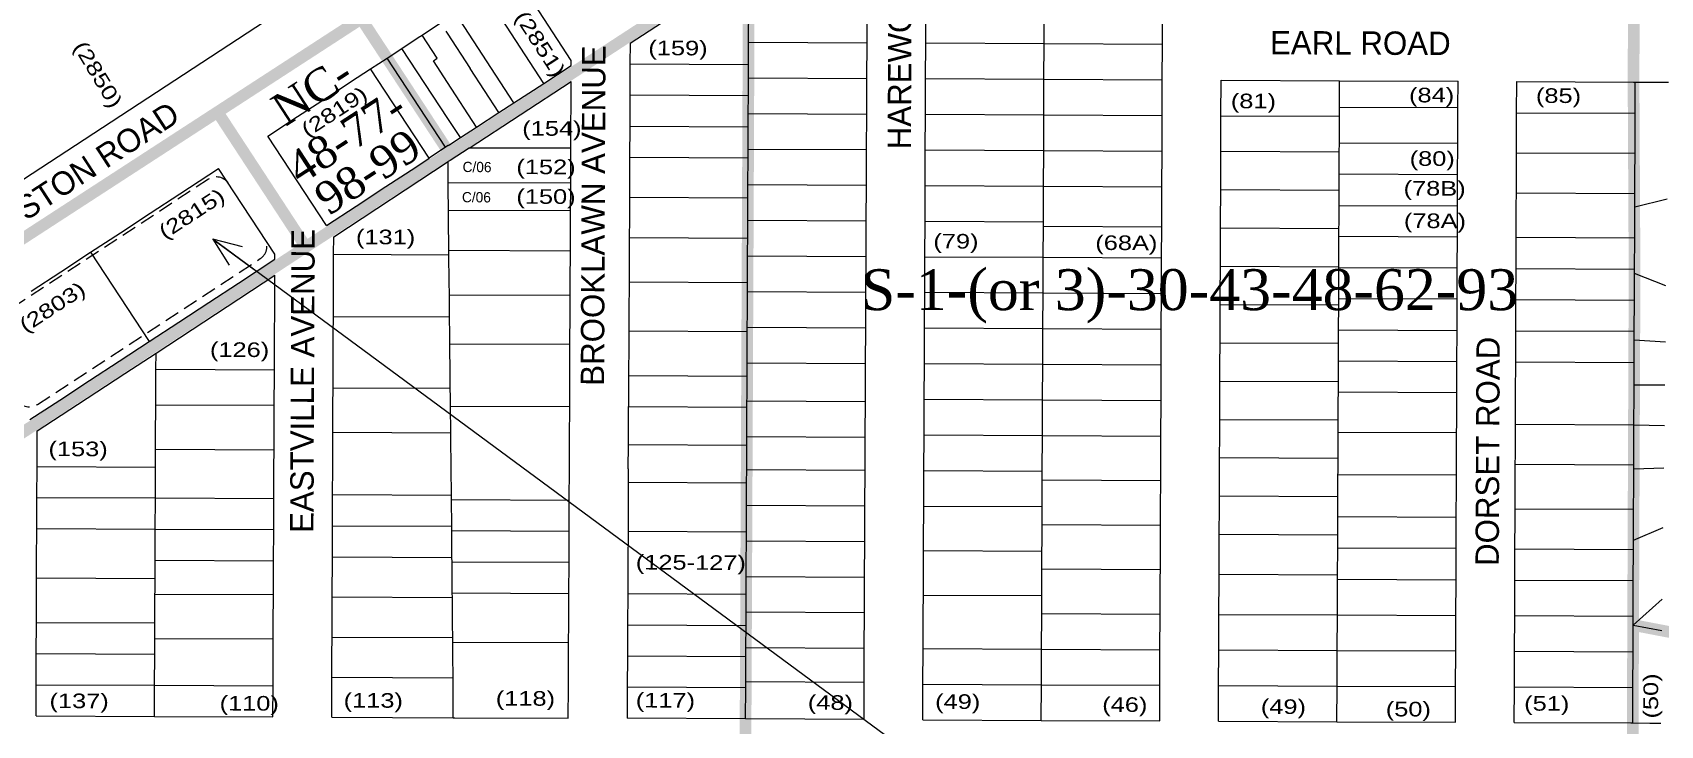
# Model space of a CAD drawing. Header units: millimetres. Extents: x 1745962 to 1749233, y 4525379 to 4529927.
# Drawn here: x 1747137 to 1747694, y 4527482 to 4527720 of the extents above; entities that cross this region are included whole.
import ezdxf
from ezdxf.enums import TextEntityAlignment as Align

# ---------------------------------------------------------------- set-up
doc = ezdxf.new("R2010")
doc.units = ezdxf.units.MM
doc.header["$LTSCALE"] = 10
doc.header["$MEASUREMENT"] = 0
doc.linetypes.add('DASHED', pattern=[0.75, 0.5, -0.25])
for name, color, linetype in [('AROLL_ADDRESS', 44, 'Continuous'), ('AROLL_LOTS', 8, 'Continuous'), ('AROLL_ROADS', 7, 'Continuous'), ('CONSENT_AROLL', 8, 'Continuous'), ('ZONING_STANDARDS', 140, 'Continuous'), ('ZONING_ZONES', 140, 'Continuous')]:
    doc.layers.add(name, color=color, linetype=linetype)
doc.styles.add('DUTCH', font='dutcheb.ttf')
doc.styles.add('Univers Condensed', font='UNVR57W.TTF')
doc.styles.add('Univers Light Condensed', font='unvr47a.ttf')

# ---------------------------------------------------------------- blocks, each defined once
blk = doc.blocks.new('ARROW-1')
blk.add_line((0, 0), (1.75, 0))
blk.add_lwpolyline([(0.972, 0.389), (0, 0), (0.972, -0.389)])

msp = doc.modelspace()

# ---------------------------------------------------------------- linework, layer by layer
at = {"layer": 'AROLL_LOTS'}
for p, q in [((1747151.44, 4527681.14), (1747266.61, 4527756.61)), ((1747321.08, 4527710.08), (1747301.97, 4527739.55)), ((1747311.66, 4527702.25), (1747291.74, 4527732.91)), ((1747301.44, 4527695.61), (1747281.5, 4527726.26)), ((1747341.21, 4527715.99), (1747360.75, 4527728.67)), ((1747381.75, 4527716.37), (1747381.81, 4527728.55)), ((1747422.29, 4527716.14), (1747422.34, 4527728.33)), ((1747442.41, 4527716.09), (1747442.46, 4527728.28)), ((1747482.9, 4527715.87), (1747482.95, 4527728.06)), ((1747523.4, 4527715.66), (1747523.45, 4527727.84)), ((1747268.74, 4527717.93), (1747270.09, 4527718.81)), ((1747270.09, 4527718.81), (1747276.39, 4527722.94)), ((1747275.24, 4527710.9), (1747270.09, 4527718.81)), ((1747278.19, 4527720.17), (1747278.58, 4527719.48)), ((1747278.58, 4527719.48), (1747286.48, 4527707.37)), ((1747258.04, 4527710.91), (1747263.14, 4527714.25)), ((1747263.14, 4527714.25), (1747268.74, 4527717.93)), ((1747278.84, 4527690.27), (1747263.14, 4527714.25)), ((1747341.21, 4527715.99), (1747341.18, 4527708.97)), ((1747381.72, 4527708.75), (1747381.75, 4527716.37)), ((1747381.75, 4527716.37), (1747422.29, 4527716.14)), ((1747422.23, 4527703.95), (1747422.29, 4527716.14)), ((1747442.36, 4527703.89), (1747442.41, 4527716.09)), ((1747442.41, 4527716.09), (1747482.9, 4527715.87)), ((1747482.85, 4527703.67), (1747482.9, 4527715.87)), ((1747482.9, 4527715.87), (1747523.4, 4527715.66)), ((1747523.34, 4527703.47), (1747523.4, 4527715.66)), ((1747247.84, 4527704.23), (1747252.43, 4527707.24)), ((1747252.43, 4527707.24), (1747258.04, 4527710.91)), ((1747272.47, 4527676.65), (1747252.43, 4527707.24)), ((1747278.04, 4527680.38), (1747258.04, 4527710.91)), ((1747273.89, 4527710.01), (1747275.24, 4527710.9)), ((1747278.73, 4527702.57), (1747273.89, 4527710.01)), ((1747296.33, 4527692.29), (1747286.48, 4527707.37)), ((1747311.66, 4527702.25), (1747321.06, 4527708.35)), ((1747321.06, 4527708.35), (1747321.08, 4527710.08)), ((1747341.18, 4527708.97), (1747341.14, 4527698.31)), ((1747341.18, 4527708.97), (1747381.72, 4527708.75)), ((1747381.7, 4527704.17), (1747381.72, 4527708.75)), ((1747237.64, 4527697.55), (1747247.84, 4527704.23)), ((1747288.67, 4527687.3), (1747278.73, 4527702.57)), ((1747286.12, 4527680.12), (1747321.05, 4527702.87)), ((1747301.44, 4527695.61), (1747311.66, 4527702.25)), ((1747320.94, 4527680.03), (1747321.05, 4527702.87)), ((1747381.68, 4527698.09), (1747381.7, 4527704.17)), ((1747381.7, 4527704.17), (1747422.23, 4527703.95)), ((1747422.18, 4527691.75), (1747422.23, 4527703.95)), ((1747442.3, 4527691.7), (1747442.36, 4527703.89)), ((1747442.36, 4527703.89), (1747482.85, 4527703.67)), ((1747482.8, 4527691.49), (1747482.85, 4527703.67)), ((1747482.85, 4527703.67), (1747523.34, 4527703.47)), ((1747523.3, 4527691.27), (1747523.34, 4527703.47)), ((1747543.42, 4527691.18), (1747543.47, 4527703.38)), ((1747543.47, 4527703.38), (1747584.01, 4527703.18)), ((1747583.97, 4527694.01), (1747584.01, 4527703.18)), ((1747584.01, 4527703.18), (1747624.53, 4527702.99)), ((1747624.5, 4527693.85), (1747624.53, 4527702.99)), ((1747644.6, 4527692.22), (1747644.65, 4527702.89)), ((1747644.65, 4527702.89), (1747684.6, 4527702.7)), ((1747684.6, 4527702.7), (1747685.21, 4527702.7)), ((1747685.16, 4527692.03), (1747685.21, 4527702.7)), ((1747685.21, 4527702.7), (1747696.53, 4527702.65)), ((1747227.45, 4527690.87), (1747237.64, 4527697.55)), ((1747341.14, 4527698.31), (1747341.09, 4527687.64)), ((1747341.14, 4527698.31), (1747381.68, 4527698.09)), ((1747381.64, 4527691.98), (1747381.68, 4527698.09)), ((1747217.25, 4527684.19), (1747227.45, 4527690.87)), ((1747283.13, 4527683.71), (1747278.84, 4527690.27)), ((1747288.67, 4527687.3), (1747296.33, 4527692.29)), ((1747296.33, 4527692.29), (1747301.44, 4527695.61)), ((1747381.63, 4527687.42), (1747381.64, 4527691.98)), ((1747381.64, 4527691.98), (1747422.18, 4527691.75)), ((1747422.12, 4527679.57), (1747422.18, 4527691.75)), ((1747442.24, 4527679.51), (1747442.3, 4527691.7)), ((1747442.3, 4527691.7), (1747482.8, 4527691.49)), ((1747482.75, 4527679.3), (1747482.8, 4527691.49)), ((1747482.8, 4527691.49), (1747523.3, 4527691.27)), ((1747523.25, 4527679.09), (1747523.3, 4527691.27)), ((1747543.37, 4527679), (1747543.42, 4527691.18)), ((1747543.42, 4527691.18), (1747583.96, 4527691.01)), ((1747583.92, 4527681.81), (1747583.96, 4527691.01)), ((1747583.96, 4527692.48), (1747583.97, 4527694.01)), ((1747583.96, 4527691.01), (1747583.96, 4527692.48)), ((1747624.5, 4527693.85), (1747583.97, 4527694.01)), ((1747624.45, 4527681.65), (1747624.5, 4527692.32)), ((1747624.5, 4527692.32), (1747624.5, 4527693.85)), ((1747644.57, 4527681.56), (1747644.6, 4527692.22)), ((1747644.6, 4527692.22), (1747685.16, 4527692.03)), ((1747685.13, 4527681.37), (1747685.16, 4527692.03)), ((1747283.13, 4527683.71), (1747288.67, 4527687.3)), ((1747341.09, 4527687.64), (1747341.05, 4527676.98)), ((1747341.09, 4527687.64), (1747381.63, 4527687.42)), ((1747381.6, 4527679.79), (1747381.63, 4527687.42)), ((1747076.32, 4527631.91), (1747151.44, 4527681.14)), ((1747237.28, 4527653.57), (1747217.25, 4527684.19)), ((1747278.04, 4527680.38), (1747272.47, 4527676.65)), ((1747278.93, 4527680.99), (1747278.04, 4527680.38)), ((1747278.93, 4527680.99), (1747279.54, 4527681.37)), ((1747279.54, 4527681.37), (1747283.13, 4527683.71)), ((1747286.12, 4527680.12), (1747279.59, 4527675.86)), ((1747320.94, 4527680.03), (1747286.12, 4527680.12)), ((1747320.9, 4527669.17), (1747320.94, 4527680.03)), ((1747381.59, 4527676.75), (1747381.6, 4527679.79)), ((1747381.6, 4527679.79), (1747422.12, 4527679.57)), ((1747422.07, 4527667.38), (1747422.12, 4527679.57)), ((1747442.19, 4527667.32), (1747442.24, 4527679.51)), ((1747442.24, 4527679.51), (1747482.75, 4527679.3)), ((1747482.69, 4527667.11), (1747482.75, 4527679.3)), ((1747482.75, 4527679.3), (1747523.25, 4527679.09)), ((1747583.9, 4527678.83), (1747583.92, 4527681.81)), ((1747624.45, 4527681.65), (1747583.92, 4527681.81)), ((1747624.41, 4527671), (1747624.45, 4527681.65)), ((1747644.56, 4527678.51), (1747644.57, 4527681.56)), ((1747685.11, 4527678.32), (1747685.13, 4527681.37)), ((1747239.78, 4527649.75), (1747278.99, 4527675.47)), ((1747257.67, 4527666.95), (1747267.88, 4527673.63)), ((1747267.88, 4527673.63), (1747272.47, 4527676.65)), ((1747278.98, 4527667.86), (1747278.99, 4527675.47)), ((1747279.59, 4527675.86), (1747278.99, 4527675.47)), ((1747341.05, 4527676.98), (1747341, 4527666.31)), ((1747341.05, 4527676.98), (1747381.59, 4527676.75)), ((1747381.54, 4527667.61), (1747381.59, 4527676.75)), ((1747523.2, 4527666.9), (1747523.25, 4527679.09)), ((1747543.32, 4527666.81), (1747543.37, 4527679)), ((1747543.37, 4527679), (1747583.9, 4527678.83)), ((1747583.88, 4527671.16), (1747583.9, 4527678.83)), ((1747644.53, 4527670.9), (1747644.56, 4527678.51)), ((1747644.56, 4527678.51), (1747685.11, 4527678.32)), ((1747685.08, 4527670.7), (1747685.11, 4527678.32)), ((1747187.17, 4527664.48), (1747200.42, 4527673.17)), ((1747219.64, 4527643.8), (1747200.42, 4527673.17)), ((1747320.89, 4527668.06), (1747278.98, 4527668.16)), ((1747320.88, 4527666.28), (1747320.9, 4527669.17)), ((1747583.85, 4527666.64), (1747583.88, 4527671.16)), ((1747624.41, 4527671), (1747583.88, 4527671.16)), ((1747624.37, 4527660.33), (1747624.41, 4527671)), ((1747644.5, 4527664.8), (1747644.53, 4527670.9)), ((1747685.05, 4527664.61), (1747685.08, 4527670.7)), ((1747176.98, 4527657.8), (1747187.17, 4527664.48)), ((1747247.47, 4527660.26), (1747257.67, 4527666.95)), ((1747278.99, 4527666.39), (1747278.98, 4527667.86)), ((1747279.05, 4527658.77), (1747278.99, 4527666.39)), ((1747320.84, 4527658.67), (1747320.88, 4527666.28)), ((1747340.99, 4527663.27), (1747340.96, 4527655.64)), ((1747341, 4527666.31), (1747340.99, 4527663.27)), ((1747340.99, 4527663.27), (1747381.53, 4527663.04)), ((1747381.48, 4527655.41), (1747381.53, 4527663.04)), ((1747381.53, 4527666.09), (1747381.54, 4527667.61)), ((1747381.53, 4527663.04), (1747381.53, 4527666.09)), ((1747381.54, 4527667.61), (1747422.07, 4527667.38)), ((1747422.02, 4527655.18), (1747422.07, 4527667.38)), ((1747442.14, 4527655.13), (1747442.19, 4527667.32)), ((1747442.19, 4527667.32), (1747482.69, 4527667.11)), ((1747482.65, 4527654.91), (1747482.69, 4527667.11)), ((1747482.69, 4527667.11), (1747523.2, 4527666.9)), ((1747523.15, 4527654.7), (1747523.2, 4527666.9)), ((1747543.27, 4527654.61), (1747543.32, 4527665.89)), ((1747543.32, 4527665.89), (1747543.32, 4527666.81)), ((1747543.32, 4527665.89), (1747583.85, 4527665.73)), ((1747583.83, 4527660.49), (1747583.85, 4527665.73)), ((1747583.85, 4527665.73), (1747583.85, 4527666.64)), ((1747644.48, 4527660.23), (1747644.5, 4527664.8)), ((1747644.5, 4527664.8), (1747685.05, 4527664.61)), ((1747685.04, 4527660.05), (1747685.05, 4527664.61)), ((1747685.04, 4527660.05), (1747696.06, 4527662.79)), ((1747166.79, 4527651.13), (1747176.98, 4527657.8)), ((1747237.28, 4527653.57), (1747247.47, 4527660.26)), ((1747320.84, 4527658.67), (1747279.05, 4527658.77)), ((1747279.08, 4527655.78), (1747279.05, 4527658.77)), ((1747320.84, 4527655.63), (1747320.84, 4527658.67)), ((1747583.81, 4527654.44), (1747583.83, 4527660.49)), ((1747583.83, 4527660.49), (1747624.37, 4527660.33)), ((1747624.33, 4527649.66), (1747624.37, 4527660.33)), ((1747644.44, 4527649.57), (1747644.48, 4527660.23)), ((1747685, 4527649.38), (1747685.04, 4527660.05)), ((1747279.19, 4527645.12), (1747279.08, 4527655.78)), ((1747320.78, 4527644.96), (1747320.84, 4527655.63)), ((1747340.96, 4527655.64), (1747340.93, 4527649.55)), ((1747381.47, 4527649.33), (1747381.48, 4527655.41)), ((1747381.48, 4527655.41), (1747422.02, 4527655.18)), ((1747421.96, 4527642.99), (1747422.02, 4527655.18)), ((1747442.09, 4527642.93), (1747442.14, 4527655.13)), ((1747442.14, 4527655.13), (1747482.65, 4527654.91)), ((1747482.59, 4527642.72), (1747482.63, 4527653.39)), ((1747482.63, 4527653.39), (1747482.65, 4527654.91)), ((1747482.63, 4527653.39), (1747523.14, 4527653.19)), ((1747523.1, 4527642.52), (1747523.14, 4527653.19)), ((1747523.14, 4527653.19), (1747523.15, 4527654.7)), ((1747543.22, 4527642.42), (1747543.26, 4527652.78)), ((1747543.26, 4527652.78), (1747543.27, 4527654.61)), ((1747543.26, 4527652.78), (1747583.8, 4527652.61)), ((1747583.79, 4527649.82), (1747583.8, 4527652.61)), ((1747583.8, 4527652.61), (1747583.81, 4527654.44)), ((1747156.6, 4527644.45), (1747166.79, 4527651.13)), ((1747239.75, 4527643.8), (1747239.78, 4527649.75)), ((1747340.93, 4527649.55), (1747340.91, 4527644.98)), ((1747340.93, 4527649.55), (1747381.47, 4527649.33)), ((1747381.44, 4527644.75), (1747381.47, 4527649.33)), ((1747583.76, 4527642.26), (1747583.79, 4527649.82)), ((1747624.33, 4527649.66), (1747583.79, 4527649.82)), ((1747624.29, 4527639), (1747624.33, 4527649.66)), ((1747644.4, 4527638.91), (1747644.44, 4527649.57)), ((1747644.44, 4527649.57), (1747685, 4527649.38)), ((1747684.95, 4527638.71), (1747685, 4527649.38)), ((1747146.4, 4527637.77), (1747156.6, 4527644.45)), ((1747156.6, 4527644.45), (1747176.61, 4527613.89)), ((1747207.21, 4527633.91), (1747219.64, 4527642.05)), ((1747219.64, 4527642.05), (1747219.64, 4527643.8)), ((1747239.72, 4527634.66), (1747239.75, 4527643.8)), ((1747239.75, 4527643.8), (1747279.23, 4527643.6)), ((1747279.19, 4527645.12), (1747320.78, 4527644.96)), ((1747279.23, 4527643.6), (1747279.19, 4527645.12)), ((1747279.32, 4527634.48), (1747279.23, 4527643.6)), ((1747320.74, 4527634.3), (1747320.78, 4527644.96)), ((1747340.91, 4527644.98), (1747340.87, 4527634.31)), ((1747381.39, 4527634.08), (1747381.44, 4527643.22)), ((1747381.44, 4527643.22), (1747381.44, 4527644.75)), ((1747381.44, 4527643.22), (1747421.96, 4527642.99)), ((1747421.91, 4527630.81), (1747421.96, 4527642.99)), ((1747442.03, 4527630.74), (1747442.09, 4527642.93)), ((1747442.09, 4527642.93), (1747482.59, 4527642.72)), ((1747482.54, 4527630.53), (1747482.59, 4527642.72)), ((1747482.59, 4527642.72), (1747523.1, 4527642.52)), ((1747523.05, 4527630.33), (1747523.1, 4527642.52)), ((1747543.21, 4527639.68), (1747543.22, 4527642.42)), ((1747583.75, 4527639.51), (1747583.76, 4527642.26)), ((1747136.21, 4527631.09), (1747146.4, 4527637.77)), ((1747178.98, 4527609.96), (1747219.61, 4527636.57)), ((1747219.49, 4527604.25), (1747219.61, 4527636.57)), ((1747239.69, 4527628.56), (1747239.72, 4527634.66)), ((1747543.17, 4527630.24), (1747543.21, 4527639.68)), ((1747543.21, 4527639.68), (1747583.75, 4527639.51)), ((1747583.71, 4527630.07), (1747583.75, 4527639.16)), ((1747583.75, 4527639.16), (1747583.75, 4527639.51)), ((1747624.29, 4527639), (1747583.75, 4527639.16)), ((1747624.24, 4527628.34), (1747624.29, 4527639)), ((1747644.36, 4527628.24), (1747644.4, 4527638.91)), ((1747644.4, 4527638.91), (1747684.95, 4527638.71)), ((1747684.91, 4527628.06), (1747684.95, 4527637.19)), ((1747684.95, 4527637.19), (1747684.95, 4527638.71)), ((1747695.7, 4527632.94), (1747684.95, 4527637.19)), ((1747197.01, 4527627.23), (1747207.21, 4527633.91)), ((1747279.36, 4527629.88), (1747279.32, 4527634.48)), ((1747279.36, 4527629.88), (1747320.71, 4527629.73)), ((1747279.38, 4527628.39), (1747279.36, 4527629.88)), ((1747320.69, 4527623.63), (1747320.71, 4527629.73)), ((1747320.71, 4527629.73), (1747320.74, 4527634.3)), ((1747340.87, 4527634.31), (1747340.82, 4527623.64)), ((1747340.87, 4527634.31), (1747381.39, 4527634.08)), ((1747381.35, 4527623.42), (1747381.38, 4527631.03)), ((1747381.38, 4527631.03), (1747381.39, 4527634.08)), ((1747381.38, 4527631.03), (1747421.91, 4527630.81)), ((1747421.86, 4527618.62), (1747421.91, 4527630.81)), ((1747441.97, 4527618.55), (1747442.03, 4527630.74)), ((1747442.03, 4527630.74), (1747482.54, 4527630.53)), ((1747482.49, 4527618.33), (1747482.54, 4527630.53)), ((1747482.54, 4527630.53), (1747523.05, 4527630.33)), ((1747523, 4527618.13), (1747523.05, 4527630.33)), ((1747543.15, 4527626.58), (1747543.17, 4527630.24)), ((1747583.71, 4527628.5), (1747583.71, 4527630.07)), ((1747186.81, 4527620.56), (1747197.01, 4527627.23)), ((1747239.67, 4527622.47), (1747239.68, 4527623.99)), ((1747239.68, 4527623.99), (1747239.69, 4527628.56)), ((1747279.42, 4527623.82), (1747279.38, 4527628.39)), ((1747279.43, 4527622.3), (1747279.42, 4527623.82)), ((1747320.64, 4527612.97), (1747320.69, 4527623.63)), ((1747340.82, 4527623.64), (1747340.79, 4527617.55)), ((1747381.33, 4527618.84), (1747381.35, 4527623.42)), ((1747543.12, 4527618.04), (1747543.15, 4527626.58)), ((1747543.15, 4527626.58), (1747583.7, 4527626.41)), ((1747583.66, 4527617.86), (1747583.7, 4527626.41)), ((1747583.7, 4527626.41), (1747583.71, 4527628.5)), ((1747624.24, 4527628.34), (1747583.71, 4527628.5)), ((1747624.2, 4527617.67), (1747624.24, 4527628.34)), ((1747644.32, 4527617.58), (1747644.36, 4527628.24)), ((1747644.36, 4527628.24), (1747684.91, 4527628.06)), ((1747684.86, 4527617.39), (1747684.91, 4527628.06)), ((1747176.61, 4527613.89), (1747186.81, 4527620.56)), ((1747239.65, 4527616.37), (1747239.67, 4527622.47)), ((1747239.67, 4527622.47), (1747279.43, 4527622.3)), ((1747279.49, 4527616.2), (1747279.43, 4527622.3)), ((1747381.32, 4527617.32), (1747381.33, 4527618.84)), ((1747381.33, 4527618.84), (1747421.86, 4527618.62)), ((1747421.8, 4527606.43), (1747421.86, 4527618.62)), ((1747441.92, 4527606.35), (1747441.97, 4527618.55)), ((1747441.97, 4527618.55), (1747482.49, 4527618.33)), ((1747482.44, 4527606.15), (1747482.49, 4527618.33)), ((1747482.49, 4527618.33), (1747523, 4527618.13)), ((1747522.95, 4527605.95), (1747523, 4527618.13)), ((1747543.11, 4527613.47), (1747543.12, 4527618.04)), ((1747583.64, 4527613.28), (1747583.66, 4527617.86)), ((1747583.66, 4527617.86), (1747624.2, 4527617.67)), ((1747166.43, 4527607.21), (1747176.61, 4527613.89)), ((1747239.59, 4527602.66), (1747239.63, 4527613.33)), ((1747239.63, 4527613.33), (1747239.65, 4527616.37)), ((1747279.51, 4527613.15), (1747279.49, 4527616.2)), ((1747279.51, 4527613.15), (1747320.64, 4527612.97)), ((1747279.64, 4527602.49), (1747279.51, 4527613.15)), ((1747320.6, 4527602.31), (1747320.64, 4527612.97)), ((1747340.77, 4527612.98), (1747340.72, 4527602.31)), ((1747340.79, 4527617.55), (1747340.77, 4527612.98)), ((1747340.79, 4527617.55), (1747381.32, 4527617.32)), ((1747381.27, 4527606.65), (1747381.3, 4527612.75)), ((1747381.3, 4527612.75), (1747381.32, 4527617.32)), ((1747543.07, 4527605.85), (1747543.11, 4527613.47)), ((1747543.11, 4527613.47), (1747583.64, 4527613.28)), ((1747583.62, 4527607.16), (1747583.64, 4527613.28)), ((1747624.16, 4527607), (1747624.2, 4527617.67)), ((1747644.27, 4527606.92), (1747644.32, 4527617.58)), ((1747644.32, 4527617.58), (1747684.86, 4527617.39)), ((1747684.82, 4527606.72), (1747684.85, 4527614.35)), ((1747684.85, 4527614.35), (1747684.86, 4527617.39)), ((1747695.48, 4527613.73), (1747684.85, 4527614.35)), ((1747156.23, 4527600.53), (1747166.43, 4527607.21)), ((1747168.28, 4527602.96), (1747178.98, 4527609.96)), ((1747178.95, 4527604.44), (1747178.98, 4527609.96)), ((1747583.61, 4527605.69), (1747583.62, 4527607.16)), ((1747624.16, 4527607), (1747583.62, 4527607.16)), ((1747624.12, 4527596.35), (1747624.16, 4527607)), ((1747644.24, 4527596.25), (1747644.27, 4527606.92)), ((1747644.27, 4527606.92), (1747684.82, 4527606.72)), ((1747684.79, 4527599.11), (1747684.82, 4527606.72)), ((1747152.13, 4527592.39), (1747168.28, 4527602.96)), ((1747178.9, 4527592.27), (1747178.95, 4527602.91)), ((1747178.95, 4527604.44), (1747219.49, 4527604.25)), ((1747178.95, 4527602.91), (1747178.95, 4527604.44)), ((1747219.43, 4527592.07), (1747219.48, 4527602.74)), ((1747219.48, 4527602.74), (1747219.49, 4527604.25)), ((1747239.57, 4527598.09), (1747239.59, 4527602.66)), ((1747279.68, 4527597.88), (1747279.64, 4527602.49)), ((1747320.57, 4527594.69), (1747320.6, 4527602.31)), ((1747340.72, 4527602.31), (1747340.68, 4527591.65)), ((1747340.72, 4527602.31), (1747381.26, 4527602.08)), ((1747381.23, 4527594.46), (1747381.26, 4527602.08)), ((1747381.26, 4527602.08), (1747381.27, 4527606.65)), ((1747381.27, 4527606.65), (1747421.8, 4527606.43)), ((1747421.75, 4527594.23), (1747421.8, 4527606.43)), ((1747441.87, 4527594.16), (1747441.92, 4527606.35)), ((1747441.92, 4527606.35), (1747482.44, 4527606.15)), ((1747482.39, 4527593.96), (1747482.44, 4527606.15)), ((1747482.44, 4527606.15), (1747522.95, 4527605.95)), ((1747522.9, 4527593.76), (1747522.95, 4527605.95)), ((1747543.05, 4527600.37), (1747543.07, 4527605.85)), ((1747583.59, 4527600.21), (1747583.61, 4527605.69)), ((1747146.03, 4527593.86), (1747156.23, 4527600.53)), ((1747239.54, 4527591.99), (1747239.57, 4527598.09)), ((1747239.57, 4527598.09), (1747279.68, 4527597.88)), ((1747279.72, 4527594.87), (1747279.68, 4527597.88)), ((1747543.02, 4527593.66), (1747543.05, 4527600.37)), ((1747543.05, 4527600.37), (1747583.59, 4527600.21)), ((1747583.56, 4527593.5), (1747583.58, 4527596.51)), ((1747583.58, 4527596.51), (1747583.59, 4527600.21)), ((1747624.12, 4527596.35), (1747583.58, 4527596.51)), ((1747624.08, 4527585.68), (1747624.12, 4527596.35)), ((1747644.19, 4527585.59), (1747644.24, 4527596.25)), ((1747684.73, 4527585.4), (1747684.78, 4527596.07)), ((1747684.78, 4527596.07), (1747684.79, 4527599.11)), ((1747684.79, 4527599.11), (1747695.3, 4527599.04)), ((1747135.82, 4527587.18), (1747146.03, 4527593.86)), ((1747138.32, 4527583.35), (1747152.13, 4527592.39)), ((1747178.86, 4527581.59), (1747178.9, 4527592.27)), ((1747178.9, 4527592.27), (1747219.43, 4527592.07)), ((1747219.39, 4527581.4), (1747219.43, 4527592.07)), ((1747239.51, 4527582.85), (1747239.54, 4527591.99)), ((1747279.76, 4527591.82), (1747279.72, 4527594.87)), ((1747279.76, 4527591.82), (1747320.55, 4527591.64)), ((1747279.84, 4527582.64), (1747279.76, 4527591.82)), ((1747320.5, 4527580.98), (1747320.55, 4527591.64)), ((1747320.55, 4527591.64), (1747320.57, 4527594.69)), ((1747340.63, 4527580.98), (1747340.68, 4527591.65)), ((1747340.68, 4527591.65), (1747381.21, 4527591.42)), ((1747381.17, 4527582.28), (1747381.21, 4527591.42)), ((1747381.21, 4527591.42), (1747381.22, 4527593.55)), ((1747381.22, 4527593.55), (1747381.23, 4527594.46)), ((1747381.22, 4527593.55), (1747421.74, 4527593.32)), ((1747421.7, 4527582.05), (1747421.74, 4527593.32)), ((1747421.74, 4527593.32), (1747421.75, 4527594.23)), ((1747441.82, 4527581.97), (1747441.87, 4527594.16)), ((1747441.87, 4527594.16), (1747482.39, 4527593.96)), ((1747482.33, 4527581.77), (1747482.39, 4527593.96)), ((1747482.39, 4527593.96), (1747522.9, 4527593.76)), ((1747522.85, 4527581.56), (1747522.9, 4527593.76)), ((1747543, 4527587.25), (1747543.02, 4527593.66)), ((1747583.54, 4527587.11), (1747583.56, 4527593.5)), ((1747542.97, 4527581.47), (1747543, 4527587.25)), ((1747543, 4527587.25), (1747583.54, 4527587.11)), ((1747583.51, 4527582.79), (1747583.53, 4527585.84)), ((1747583.53, 4527585.84), (1747583.54, 4527587.11)), ((1747624.06, 4527582.64), (1747624.08, 4527585.68)), ((1747644.15, 4527574.92), (1747644.19, 4527585.59)), ((1747644.19, 4527585.59), (1747684.73, 4527585.4)), ((1747684.7, 4527574.74), (1747684.73, 4527585.4)), ((1747684.73, 4527585.4), (1747695.14, 4527585.14)), ((1747138.27, 4527571.1), (1747138.32, 4527583.35)), ((1747178.84, 4527577.01), (1747178.86, 4527581.59)), ((1747219.37, 4527576.83), (1747219.39, 4527581.4)), ((1747239.46, 4527570.66), (1747239.5, 4527581.33)), ((1747239.5, 4527581.33), (1747239.51, 4527582.85)), ((1747239.51, 4527582.85), (1747279.84, 4527582.64)), ((1747279.86, 4527581.16), (1747279.84, 4527582.64)), ((1747279.96, 4527570.49), (1747279.86, 4527581.16)), ((1747320.45, 4527570.32), (1747320.5, 4527580.98)), ((1747340.62, 4527578.69), (1747340.63, 4527580.98)), ((1747381.15, 4527578.46), (1747381.17, 4527580.75)), ((1747381.17, 4527581.36), (1747381.17, 4527582.28)), ((1747381.17, 4527581.36), (1747421.69, 4527581.13)), ((1747381.17, 4527580.75), (1747381.17, 4527581.36)), ((1747421.64, 4527569.86), (1747421.69, 4527581.13)), ((1747421.69, 4527581.13), (1747421.7, 4527582.05)), ((1747441.76, 4527569.78), (1747441.82, 4527581.97)), ((1747441.82, 4527581.97), (1747482.33, 4527581.77)), ((1747482.28, 4527569.57), (1747482.33, 4527581.77)), ((1747482.33, 4527581.77), (1747522.85, 4527581.56)), ((1747522.8, 4527569.37), (1747522.85, 4527581.56)), ((1747542.94, 4527574.15), (1747542.97, 4527581.47)), ((1747583.49, 4527575.17), (1747583.52, 4527581.31)), ((1747624.06, 4527582.64), (1747583.51, 4527582.79)), ((1747583.52, 4527581.31), (1747583.51, 4527582.79)), ((1747624.03, 4527575.01), (1747624.06, 4527582.64)), ((1747178.81, 4527570.92), (1747178.84, 4527577.01)), ((1747178.84, 4527577.01), (1747219.37, 4527576.83)), ((1747219.34, 4527570.74), (1747219.37, 4527576.83)), ((1747340.59, 4527570.31), (1747340.62, 4527578.69)), ((1747340.62, 4527578.69), (1747381.15, 4527578.46)), ((1747381.11, 4527570.09), (1747381.15, 4527578.46)), ((1747542.92, 4527569.28), (1747542.94, 4527574.15)), ((1747542.94, 4527574.15), (1747583.48, 4527573.99)), ((1747583.47, 4527569.12), (1747583.48, 4527573.99)), ((1747583.48, 4527573.99), (1747583.49, 4527575.17)), ((1747624.01, 4527568.16), (1747624.03, 4527575.01)), ((1747644.14, 4527571.88), (1747644.15, 4527574.92)), ((1747684.68, 4527571.69), (1747684.7, 4527574.74)), ((1747138.23, 4527560.41), (1747138.27, 4527571.1)), ((1747138.27, 4527571.1), (1747178.81, 4527570.92)), ((1747178.76, 4527560.24), (1747178.81, 4527570.92)), ((1747219.3, 4527560.07), (1747219.34, 4527570.74)), ((1747239.42, 4527561.52), (1747239.46, 4527570.66)), ((1747280.07, 4527561.32), (1747279.96, 4527570.49)), ((1747320.41, 4527559.65), (1747320.45, 4527570.32)), ((1747340.59, 4527570.31), (1747340.57, 4527565.74)), ((1747381.1, 4527565.52), (1747381.11, 4527570.09)), ((1747381.11, 4527570.09), (1747421.64, 4527569.86)), ((1747421.59, 4527557.66), (1747421.64, 4527569.86)), ((1747441.7, 4527557.59), (1747441.76, 4527569.78)), ((1747441.76, 4527569.78), (1747482.28, 4527569.57)), ((1747482.27, 4527566.52), (1747482.28, 4527569.57)), ((1747522.79, 4527566.32), (1747522.8, 4527569.37)), ((1747542.89, 4527561.05), (1747542.92, 4527569.28)), ((1747583.45, 4527564.5), (1747583.46, 4527568.32)), ((1747583.46, 4527568.32), (1747583.47, 4527569.12)), ((1747624.01, 4527568.16), (1747583.46, 4527568.32)), ((1747624, 4527564.35), (1747624.01, 4527568.16)), ((1747644.1, 4527564.26), (1747644.14, 4527571.88)), ((1747644.14, 4527571.88), (1747684.68, 4527571.69)), ((1747684.65, 4527564.07), (1747684.67, 4527570.27)), ((1747684.67, 4527570.27), (1747684.68, 4527571.69)), ((1747684.67, 4527570.27), (1747694.96, 4527570.67)), ((1747340.57, 4527565.74), (1747340.54, 4527559.65)), ((1747340.57, 4527565.74), (1747381.1, 4527565.52)), ((1747381.07, 4527559.42), (1747381.1, 4527565.52)), ((1747482.22, 4527557.38), (1747482.27, 4527566.52)), ((1747482.27, 4527566.52), (1747522.79, 4527566.32)), ((1747522.75, 4527557.19), (1747522.79, 4527566.32)), ((1747583.44, 4527560.89), (1747583.45, 4527564.5)), ((1747623.95, 4527553.69), (1747624, 4527564.35)), ((1747644.08, 4527556.64), (1747644.1, 4527564.26)), ((1747684.62, 4527556.46), (1747684.65, 4527564.07)), ((1747138.18, 4527549.74), (1747138.23, 4527560.41)), ((1747178.76, 4527560.24), (1747138.23, 4527560.41)), ((1747178.73, 4527549.57), (1747178.76, 4527560.24)), ((1747219.3, 4527560.07), (1747178.76, 4527560.24)), ((1747219.25, 4527549.41), (1747219.3, 4527560.07)), ((1747239.37, 4527550.85), (1747239.42, 4527559.99)), ((1747239.42, 4527561.52), (1747280.07, 4527561.32)), ((1747239.42, 4527559.99), (1747239.42, 4527561.52)), ((1747280.09, 4527559.82), (1747280.07, 4527561.32)), ((1747280.09, 4527559.82), (1747320.41, 4527559.65)), ((1747280.16, 4527550.65), (1747280.09, 4527559.82)), ((1747320.36, 4527548.99), (1747320.41, 4527559.65)), ((1747340.54, 4527559.65), (1747340.5, 4527548.98)), ((1747381.02, 4527548.75), (1747381.07, 4527557.89)), ((1747381.07, 4527557.89), (1747381.07, 4527559.42)), ((1747381.07, 4527557.89), (1747421.59, 4527557.66)), ((1747421.53, 4527545.47), (1747421.59, 4527557.66)), ((1747441.65, 4527545.39), (1747441.7, 4527557.59)), ((1747441.7, 4527557.59), (1747482.22, 4527557.38)), ((1747482.2, 4527551.28), (1747482.22, 4527557.38)), ((1747522.73, 4527551.09), (1747522.75, 4527557.19)), ((1747542.83, 4527547.94), (1747542.86, 4527557.09)), ((1747542.86, 4527557.09), (1747542.89, 4527561.05)), ((1747542.89, 4527561.05), (1747583.44, 4527560.89)), ((1747583.41, 4527556.93), (1747583.44, 4527560.89)), ((1747583.41, 4527553.85), (1747583.41, 4527556.93)), ((1747644.06, 4527553.6), (1747644.08, 4527556.64)), ((1747644.08, 4527556.64), (1747684.62, 4527556.46)), ((1747482.18, 4527545.19), (1747482.2, 4527551.28)), ((1747482.2, 4527551.28), (1747522.73, 4527551.09)), ((1747522.7, 4527544.99), (1747522.73, 4527551.09)), ((1747583.38, 4527547.78), (1747583.41, 4527553.85)), ((1747623.95, 4527553.69), (1747583.41, 4527553.85)), ((1747623.91, 4527543.02), (1747623.95, 4527553.69)), ((1747644.03, 4527542.93), (1747644.06, 4527553.6)), ((1747684.58, 4527545.85), (1747684.61, 4527553.41)), ((1747684.61, 4527553.41), (1747684.62, 4527556.46)), ((1747138.14, 4527539.07), (1747138.18, 4527549.74)), ((1747178.73, 4527549.57), (1747138.18, 4527549.74)), ((1747178.68, 4527538.9), (1747178.73, 4527549.57)), ((1747219.25, 4527549.41), (1747178.73, 4527549.57)), ((1747219.22, 4527538.75), (1747219.25, 4527549.41)), ((1747239.33, 4527540.19), (1747239.37, 4527549.32)), ((1747239.37, 4527550.85), (1747280.16, 4527550.65)), ((1747239.37, 4527549.32), (1747239.37, 4527550.85)), ((1747280.17, 4527549.16), (1747280.16, 4527550.65)), ((1747280.17, 4527549.16), (1747320.36, 4527548.99)), ((1747280.27, 4527539.98), (1747280.17, 4527549.16)), ((1747320.31, 4527538.33), (1747320.36, 4527548.99)), ((1747340.5, 4527548.98), (1747340.45, 4527538.31)), ((1747340.5, 4527548.98), (1747381.02, 4527548.75)), ((1747380.98, 4527538.09), (1747381.01, 4527545.7)), ((1747381.01, 4527545.7), (1747381.02, 4527548.75)), ((1747381.01, 4527545.7), (1747421.53, 4527545.47)), ((1747421.48, 4527533.29), (1747421.53, 4527545.47)), ((1747542.82, 4527544.9), (1747542.83, 4527547.94)), ((1747542.83, 4527547.94), (1747583.38, 4527547.78)), ((1747583.36, 4527544.74), (1747583.38, 4527547.78)), ((1747684.57, 4527542.75), (1747684.58, 4527545.85)), ((1747684.58, 4527545.85), (1747694.73, 4527550.29)), ((1747239.33, 4527540.19), (1747280.27, 4527539.98)), ((1747239.33, 4527538.66), (1747239.33, 4527540.19)), ((1747280.29, 4527538.49), (1747280.27, 4527539.98)), ((1747441.6, 4527533.2), (1747441.64, 4527542.34)), ((1747441.64, 4527542.34), (1747441.65, 4527545.39)), ((1747441.64, 4527542.34), (1747482.16, 4527542.14)), ((1747482.13, 4527536.05), (1747482.16, 4527542.14)), ((1747482.16, 4527542.14), (1747482.18, 4527545.19)), ((1747522.67, 4527535.85), (1747522.7, 4527544.99)), ((1747542.77, 4527534.23), (1747542.82, 4527544.9)), ((1747583.32, 4527534.05), (1747583.36, 4527543.18)), ((1747583.36, 4527543.18), (1747583.36, 4527544.74)), ((1747623.91, 4527543.02), (1747583.36, 4527543.18)), ((1747623.87, 4527532.36), (1747623.91, 4527543.02)), ((1747643.98, 4527532.26), (1747644.03, 4527542.93)), ((1747644.03, 4527542.93), (1747684.57, 4527542.75)), ((1747684.52, 4527532.08), (1747684.57, 4527542.75)), ((1747138.12, 4527532.98), (1747138.14, 4527539.07)), ((1747178.65, 4527532.81), (1747178.68, 4527538.9)), ((1747219.22, 4527538.75), (1747178.68, 4527538.9)), ((1747219.17, 4527528.08), (1747219.22, 4527538.75)), ((1747239.28, 4527528), (1747239.33, 4527538.66)), ((1747280.29, 4527538.49), (1747320.31, 4527538.33)), ((1747280.37, 4527527.83), (1747280.29, 4527538.49)), ((1747320.27, 4527527.66), (1747320.31, 4527538.33)), ((1747340.45, 4527538.31), (1747340.41, 4527527.65)), ((1747380.96, 4527533.52), (1747380.98, 4527538.09)), ((1747482.13, 4527536.05), (1747522.67, 4527535.85)), ((1747482.13, 4527533), (1747482.13, 4527536.05)), ((1747522.65, 4527532.8), (1747522.67, 4527535.85)), ((1747138.1, 4527528.4), (1747138.12, 4527532.98)), ((1747138.12, 4527532.98), (1747178.65, 4527532.81)), ((1747178.64, 4527528.24), (1747178.65, 4527532.81)), ((1747380.93, 4527527.42), (1747380.96, 4527533.52)), ((1747380.96, 4527533.52), (1747421.48, 4527533.29)), ((1747421.43, 4527521.1), (1747421.48, 4527533.29)), ((1747441.57, 4527527.11), (1747441.6, 4527533.2)), ((1747482.1, 4527526.91), (1747482.13, 4527533)), ((1747522.61, 4527520.61), (1747522.65, 4527532.8)), ((1747542.72, 4527520.51), (1747542.77, 4527532.71)), ((1747542.77, 4527534.23), (1747583.32, 4527534.05)), ((1747542.77, 4527532.71), (1747542.77, 4527534.23)), ((1747583.27, 4527520.34), (1747583.32, 4527532.53)), ((1747583.32, 4527532.53), (1747583.32, 4527534.05)), ((1747583.32, 4527532.53), (1747623.87, 4527532.36)), ((1747623.82, 4527520.17), (1747623.87, 4527532.36)), ((1747643.94, 4527520.08), (1747643.98, 4527532.26)), ((1747643.98, 4527532.26), (1747684.52, 4527532.08)), ((1747684.48, 4527519.9), (1747684.52, 4527532.08)), ((1747138.05, 4527517.73), (1747138.1, 4527528.4)), ((1747178.59, 4527517.57), (1747178.63, 4527527.47)), ((1747178.63, 4527527.47), (1747178.64, 4527528.24)), ((1747178.63, 4527527.47), (1747219.17, 4527527.32)), ((1747219.13, 4527517.41), (1747219.17, 4527527.32)), ((1747219.17, 4527527.32), (1747219.17, 4527528.08)), ((1747239.24, 4527517.34), (1747239.28, 4527526.47)), ((1747239.28, 4527526.47), (1747239.28, 4527528)), ((1747239.28, 4527526.47), (1747280.39, 4527526.26)), ((1747280.37, 4527527.83), (1747320.27, 4527527.66)), ((1747280.39, 4527526.26), (1747280.37, 4527527.83)), ((1747280.47, 4527517.16), (1747280.39, 4527526.26)), ((1747320.21, 4527517), (1747320.27, 4527527.66)), ((1747340.41, 4527527.65), (1747340.36, 4527516.98)), ((1747340.41, 4527527.65), (1747380.93, 4527527.42)), ((1747380.9, 4527521.33), (1747380.93, 4527527.42)), ((1747441.54, 4527521.01), (1747441.57, 4527527.11)), ((1747441.57, 4527527.11), (1747482.1, 4527526.91)), ((1747482.07, 4527520.81), (1747482.1, 4527526.91)), ((1747684.46, 4527516.86), (1747694.43, 4527525.67)), ((1747138.02, 4527507.06), (1747138.05, 4527517.73)), ((1747138.05, 4527517.73), (1747178.59, 4527517.57)), ((1747178.57, 4527512.24), (1747178.59, 4527517.57)), ((1747380.89, 4527516.75), (1747380.9, 4527521.33)), ((1747380.9, 4527521.33), (1747421.43, 4527521.1)), ((1747421.37, 4527508.91), (1747421.43, 4527521.1)), ((1747441.49, 4527508.82), (1747441.54, 4527521.01)), ((1747482.02, 4527508.62), (1747482.07, 4527520.81)), ((1747482.07, 4527520.81), (1747522.61, 4527520.61)), ((1747522.55, 4527508.42), (1747522.61, 4527520.61)), ((1747542.66, 4527508.32), (1747542.72, 4527520.51)), ((1747542.72, 4527520.51), (1747583.27, 4527520.34)), ((1747583.22, 4527508.16), (1747583.27, 4527520.34)), ((1747583.27, 4527520.34), (1747623.82, 4527520.17)), ((1747623.77, 4527507.98), (1747623.82, 4527520.17)), ((1747643.89, 4527507.89), (1747643.94, 4527520.08)), ((1747643.94, 4527520.08), (1747684.48, 4527519.9)), ((1747684.46, 4527516.86), (1747684.48, 4527519.9)), ((1747178.55, 4527506.9), (1747178.57, 4527512.24)), ((1747178.57, 4527512.24), (1747219.11, 4527512.08)), ((1747219.08, 4527506.75), (1747219.11, 4527512.08)), ((1747219.11, 4527512.08), (1747219.13, 4527517.41)), ((1747239.19, 4527506.67), (1747239.22, 4527512.76)), ((1747239.22, 4527512.76), (1747239.24, 4527517.34)), ((1747239.22, 4527512.76), (1747280.53, 4527512.55)), ((1747280.53, 4527512.55), (1747280.47, 4527517.16)), ((1747280.54, 4527511.03), (1747280.53, 4527512.55)), ((1747320.19, 4527510.91), (1747320.21, 4527517)), ((1747340.36, 4527516.98), (1747340.32, 4527506.32)), ((1747340.36, 4527516.98), (1747380.89, 4527516.75)), ((1747380.86, 4527509.13), (1747380.89, 4527516.75)), ((1747684.42, 4527507.72), (1747684.46, 4527516.86)), ((1747684.46, 4527516.86), (1747694.3, 4527514.96)), ((1747137.97, 4527496.38), (1747138.02, 4527507.06)), ((1747138.02, 4527507.06), (1747178.55, 4527506.9)), ((1747178.51, 4527496.23), (1747178.55, 4527506.9)), ((1747219.04, 4527496.08), (1747219.08, 4527506.75)), ((1747239.16, 4527499.05), (1747239.19, 4527506.67)), ((1747280.54, 4527511.03), (1747320.19, 4527510.91)), ((1747280.59, 4527506.5), (1747280.54, 4527511.03)), ((1747280.66, 4527498.83), (1747280.59, 4527506.5)), ((1747320.17, 4527506.33), (1747320.19, 4527510.91)), ((1747380.84, 4527506.09), (1747380.86, 4527509.13)), ((1747380.86, 4527509.13), (1747421.37, 4527508.91)), ((1747421.33, 4527497.33), (1747421.37, 4527508.91)), ((1747441.43, 4527496.63), (1747441.49, 4527508.82)), ((1747441.49, 4527508.82), (1747482.02, 4527508.62)), ((1747481.97, 4527496.43), (1747482.02, 4527508.62)), ((1747482.02, 4527508.62), (1747522.55, 4527508.42)), ((1747522.5, 4527496.23), (1747522.55, 4527508.42)), ((1747542.62, 4527496.14), (1747542.66, 4527508.32)), ((1747542.66, 4527508.32), (1747583.22, 4527508.16)), ((1747583.17, 4527495.96), (1747583.22, 4527508.16)), ((1747583.22, 4527508.16), (1747623.77, 4527507.98)), ((1747623.72, 4527495.79), (1747623.77, 4527507.98)), ((1747643.83, 4527495.7), (1747643.89, 4527507.89)), ((1747643.89, 4527507.89), (1747684.42, 4527507.72)), ((1747684.37, 4527495.52), (1747684.42, 4527507.72)), ((1747320.12, 4527495.68), (1747320.17, 4527506.33)), ((1747340.32, 4527506.32), (1747340.27, 4527495.65)), ((1747340.32, 4527506.32), (1747380.84, 4527506.09)), ((1747380.8, 4527497.56), (1747380.84, 4527506.09)), ((1747137.93, 4527485.72), (1747137.97, 4527496.38)), ((1747137.97, 4527496.38), (1747178.51, 4527496.23)), ((1747178.46, 4527485.56), (1747178.51, 4527496.23)), ((1747178.51, 4527496.23), (1747219.04, 4527496.08)), ((1747218.99, 4527485.41), (1747219.04, 4527496.08)), ((1747239.1, 4527485.34), (1747239.15, 4527496)), ((1747239.15, 4527496), (1747239.16, 4527499.05)), ((1747239.16, 4527499.05), (1747280.66, 4527498.83)), ((1747280.65, 4527485.13), (1747280.69, 4527495.84)), ((1747280.69, 4527495.84), (1747280.66, 4527498.83)), ((1747320.07, 4527485.01), (1747320.12, 4527495.68)), ((1747340.27, 4527495.65), (1747340.23, 4527484.98)), ((1747340.27, 4527495.65), (1747380.8, 4527495.42)), ((1747380.74, 4527484.76), (1747380.8, 4527495.42)), ((1747380.8, 4527497.56), (1747421.33, 4527497.33)), ((1747380.8, 4527496.94), (1747380.8, 4527497.56)), ((1747380.8, 4527495.42), (1747380.8, 4527496.94)), ((1747421.27, 4527484.53), (1747421.31, 4527496.72)), ((1747421.31, 4527496.72), (1747421.33, 4527497.33)), ((1747441.38, 4527484.43), (1747441.43, 4527496.63)), ((1747441.43, 4527496.63), (1747481.97, 4527496.43)), ((1747481.92, 4527484.23), (1747481.97, 4527496.43)), ((1747481.97, 4527496.43), (1747522.5, 4527496.23)), ((1747522.46, 4527484.04), (1747522.5, 4527496.23)), ((1747542.57, 4527483.94), (1747542.62, 4527496.14)), ((1747542.62, 4527496.14), (1747583.17, 4527495.96)), ((1747583.12, 4527483.77), (1747583.17, 4527495.96)), ((1747583.17, 4527495.96), (1747623.72, 4527495.79)), ((1747623.68, 4527483.61), (1747623.72, 4527495.79)), ((1747643.79, 4527483.52), (1747643.83, 4527495.7)), ((1747643.83, 4527495.7), (1747684.37, 4527495.52)), ((1747684.33, 4527483.34), (1747684.37, 4527495.52)), ((1747137.93, 4527485.72), (1747178.46, 4527485.56)), ((1747178.46, 4527485.56), (1747218.99, 4527485.41)), ((1747239.1, 4527485.34), (1747280.65, 4527485.13)), ((1747280.65, 4527485.13), (1747281.27, 4527485.12)), ((1747281.27, 4527485.12), (1747320.07, 4527485.01)), ((1747380.74, 4527484.76), (1747340.23, 4527484.98)), ((1747421.27, 4527484.53), (1747380.74, 4527484.76)), ((1747441.38, 4527484.43), (1747481.92, 4527484.23)), ((1747481.92, 4527484.23), (1747522.46, 4527484.04)), ((1747542.57, 4527483.94), (1747583.12, 4527483.77)), ((1747583.12, 4527483.77), (1747623.68, 4527483.61)), ((1747643.79, 4527483.52), (1747683.71, 4527483.34)), ((1747683.71, 4527483.34), (1747684.33, 4527483.34)), ((1747684.33, 4527483.34), (1747690.15, 4527483.32))]:
    msp.add_line(p, q, dxfattribs=at)
at = {"layer": 'AROLL_LOTS', "linetype": 'DASHED'}
for points in [[(1747203.82, 4527667.98, 0.414205), (1747196.9, 4527669.42), (1747120.66, 4527619.47, 0.414222), (1747119.21, 4527612.55)], [(1747131.5, 4527593.8, 0.41409), (1747138.42, 4527592.35), (1747214.68, 4527642.27, 0.414337), (1747216.13, 4527649.19)]]:
    msp.add_lwpolyline(points, format="xyb", dxfattribs=at)
at = {"layer": 'AROLL_LOTS'}
msp.add_lwpolyline([(1747690.15, 4527483.32), (1747690.65, 4527483.31), (1747691.14, 4527483.31), (1747691.64, 4527483.3), (1747692.14, 4527483.29), (1747692.65, 4527483.27), (1747693.15, 4527483.25), (1747693.92, 4527483.22)], dxfattribs=at)
at = {"layer": 'ZONING_STANDARDS'}
msp.add_line((1748120.7, 4526968.47), (1747198.47, 4527648.96), dxfattribs=at)
at = {"layer": 'ZONING_ZONES', "const_width": 4}
for points in [[(1747696.09, 4528015.23), (1747282.33, 4527745.9), (1746443.5, 4527201.09)], [(1747684.26, 4527473.28), (1747684.33, 4527483.34), (1747684.62, 4527556.46), (1747684.95, 4527637.19), (1747684.6, 4527702.7), (1747684.68, 4527722.82), (1747685.41, 4527751.76), (1747685.65, 4527813.25), (1747686.02, 4527904.14), (1747686.16, 4527942.61), (1747703.34, 4527953.75)], [(1747279.36, 4527678.36), (1747249.21, 4527724.39)], [(1747230.26, 4527646.27), (1747200.04, 4527692.45)], [(1747684.46, 4527516.86), (1747708.55, 4527512.24), (1747727.99, 4527508.5), (1747744.46, 4527505.35), (1747757.86, 4527502.08), (1747771.02, 4527498.21), (1747784.18, 4527494.34), (1747794.9, 4527491.18), (1747809.52, 4527486.89), (1747815.73, 4527485.06), (1747824.15, 4527482.59), (1747838.76, 4527478.3), (1747849.94, 4527475), (1747870.04, 4527464.66), (1747888.44, 4527464.63), (1747904.15, 4527464.61)]]:
    msp.add_lwpolyline(points, dxfattribs=at)
at = {"layer": 'ZONING_ZONES'}
for points in [[(1747075.94, 4527539.27, 4, 4, 0), (1747075.95, 4527542.49, 4, 4, 0), (1747092.79, 4527553.48, 4, 4, 0), (1747091.54, 4527555.39, 4, 4, 0), (1747118.17, 4527572.78, 4, 4, 0), (1747150.88, 4527594.31, 4, 4, 0), (1747167.03, 4527604.87, 4, 4, 0), (1747248.72, 4527658.36, 4, 4, 0), (1747258.92, 4527665.04, 4, 4, 0), (1747350.16, 4527724.53, 4, 4, 0), (1747358.99, 4527730.26, 4, 4, 0), (1747432.92, 4527778.44, 4, 4, 0), (1747402.96, 4527824.42, 0, 0, 0)], [(1747354.15, 4527195.2, 4, 4, 0), (1747354.15, 4527195.2, 4, 4, 0), (1747354.15, 4527195.2, 4, 4, 0), (1747360.71, 4527200.46, 4, 4, 0), (1747365.37, 4527203.83, 4, 4, 0), (1747371.65, 4527207.3, 4, 4, 0), (1747375.86, 4527209.23, 4, 4, 0), (1747379.62, 4527210.68, 4, 4, 0), (1747379.62, 4527210.68, 4, 4, 0), (1747379.62, 4527210.68, 4, 4, 0), (1747379.62, 4527210.68, 4, 4, 0), (1747380.66, 4527464.59, 4, 4, 0), (1747380.74, 4527484.76, 4, 4, 0), (1747381.88, 4527745.18, 0, 0, 0)]]:
    msp.add_lwpolyline(points, format="xyseb", dxfattribs=at)

# ---------------------------------------------------------------- block references
at = {"layer": 'ZONING_STANDARDS', "xscale": 9.99999999996151, "yscale": 9.999999999784583, "zscale": 10, "rotation": 323.5774501939134}
msp.add_blockref('ARROW-1', (1747198.47, 4527648.96), dxfattribs=at)

# ---------------------------------------------------------------- texts
at = {"layer": 'AROLL_ADDRESS', "style": 'Univers Light Condensed', "width": 1.3}
for s, rotation, p in [('(2851)', 303.01, (1747301.53, 4527724.98)), ('(2850)', 301.2496, (1747150.51, 4527714.77)), ('(159)', 359.68, (1747347.44, 4527711.93)), ('(2819)', 33.15, (1747230.81, 4527683.62)), ('(81)', 359.76, (1747546.77, 4527693.76)), ('(84)', 359.78, (1747607.76, 4527695.78)), ('(85)', 359.73, (1747651.18, 4527695.6)), ('(154)', 359.86, (1747304.3, 4527684.36)), ('(80)', 359.78, (1747607.97, 4527674.06)), ('(152)', 359.86, (1747302.28, 4527671.2)), ('(78B)', 359.78, (1747605.89, 4527663.88)), ('(2815)', 33.15, (1747182.02, 4527648.72)), ('(150)', 359.86, (1747302.28, 4527661.05)), ('(78A)', 359.78, (1747606, 4527652.76)), ('(131)', 359.7, (1747247.39, 4527647.24)), ('(79)', 359.71, (1747444.98, 4527645.77)), ('(68A)', 359.71, (1747500.4, 4527645.25)), ('(2803)', 33.15, (1747134.33, 4527616.76)), ('(126)', 359.74, (1747197.42, 4527608.66)), ('(153)', 359.75, (1747142.17, 4527574.7)), ('(125-127)', 359.68, (1747343.14, 4527535.89)), ('(50)', 90, (1747693, 4527484.85)), ('(137)', 359.78, (1747142.52, 4527488.44)), ('(110)', 359.78, (1747200.73, 4527487.62)), ('(113)', 359.71, (1747243.18, 4527488.62)), ('(118)', 359.83, (1747295.24, 4527489.28)), ('(117)', 359.68, (1747343.14, 4527488.66)), ('(48)', 359.68, (1747402.01, 4527487.88)), ('(49)', 359.72, (1747445.58, 4527488.2)), ('(46)', 359.72, (1747502.77, 4527487.17)), ('(49)', 359.76, (1747557.04, 4527486.46)), ('(50)', 359.76, (1747599.8, 4527485.61)), ('(51)', 359.75, (1747647.16, 4527487.57))]:
    msp.add_text(s, height=5, rotation=rotation, dxfattribs=at).set_placement(p)
at = {"layer": 'AROLL_ROADS', "style": 'Univers Condensed'}
for s, rotation, p in [('HAREWOOD AVENUE', 89.75, (1747437.33, 4527679.67)), ('EARL ROAD', 359.75, (1747560.18, 4527712.21)), ('BROOKLAWN AVENUE', 89.75, (1747332.31, 4527598.74)), ('KINGSTON ROAD', 33.05, (1747112.57, 4527640.82)), ('EASTVILLE AVENUE', 89.75, (1747232.85, 4527548.37)), ('DORSET ROAD', 89.75, (1747638.49, 4527537.06))]:
    msp.add_text(s, height=8, rotation=rotation, dxfattribs=at).set_placement(p)
at = {"layer": 'CONSENT_AROLL'}
for p in [(1747283.89, 4527671.93), (1747283.67, 4527661.58)]:
    msp.add_text('C/06', height=3.5, rotation=359.51, dxfattribs=at).set_placement(p)
at = {"layer": 'ZONING_STANDARDS', "style": 'DUTCH'}
for s, p in [('NC-', (1747232.39, 4527699.8)), ('48-77-', (1747244.03, 4527684.05)), ('98-99', (1747251.38, 4527672.02))]:
    msp.add_text(s, height=11.04, rotation=33.0033, dxfattribs=at).set_placement(p, align=Align.MIDDLE_CENTER)
msp.add_text('S-1-(or 3)-30-43-48-62-93', height=14, dxfattribs=at).set_placement((1747532.66, 4527631.65), align=Align.MIDDLE_CENTER)

doc.saveas('drawing.dxf')
